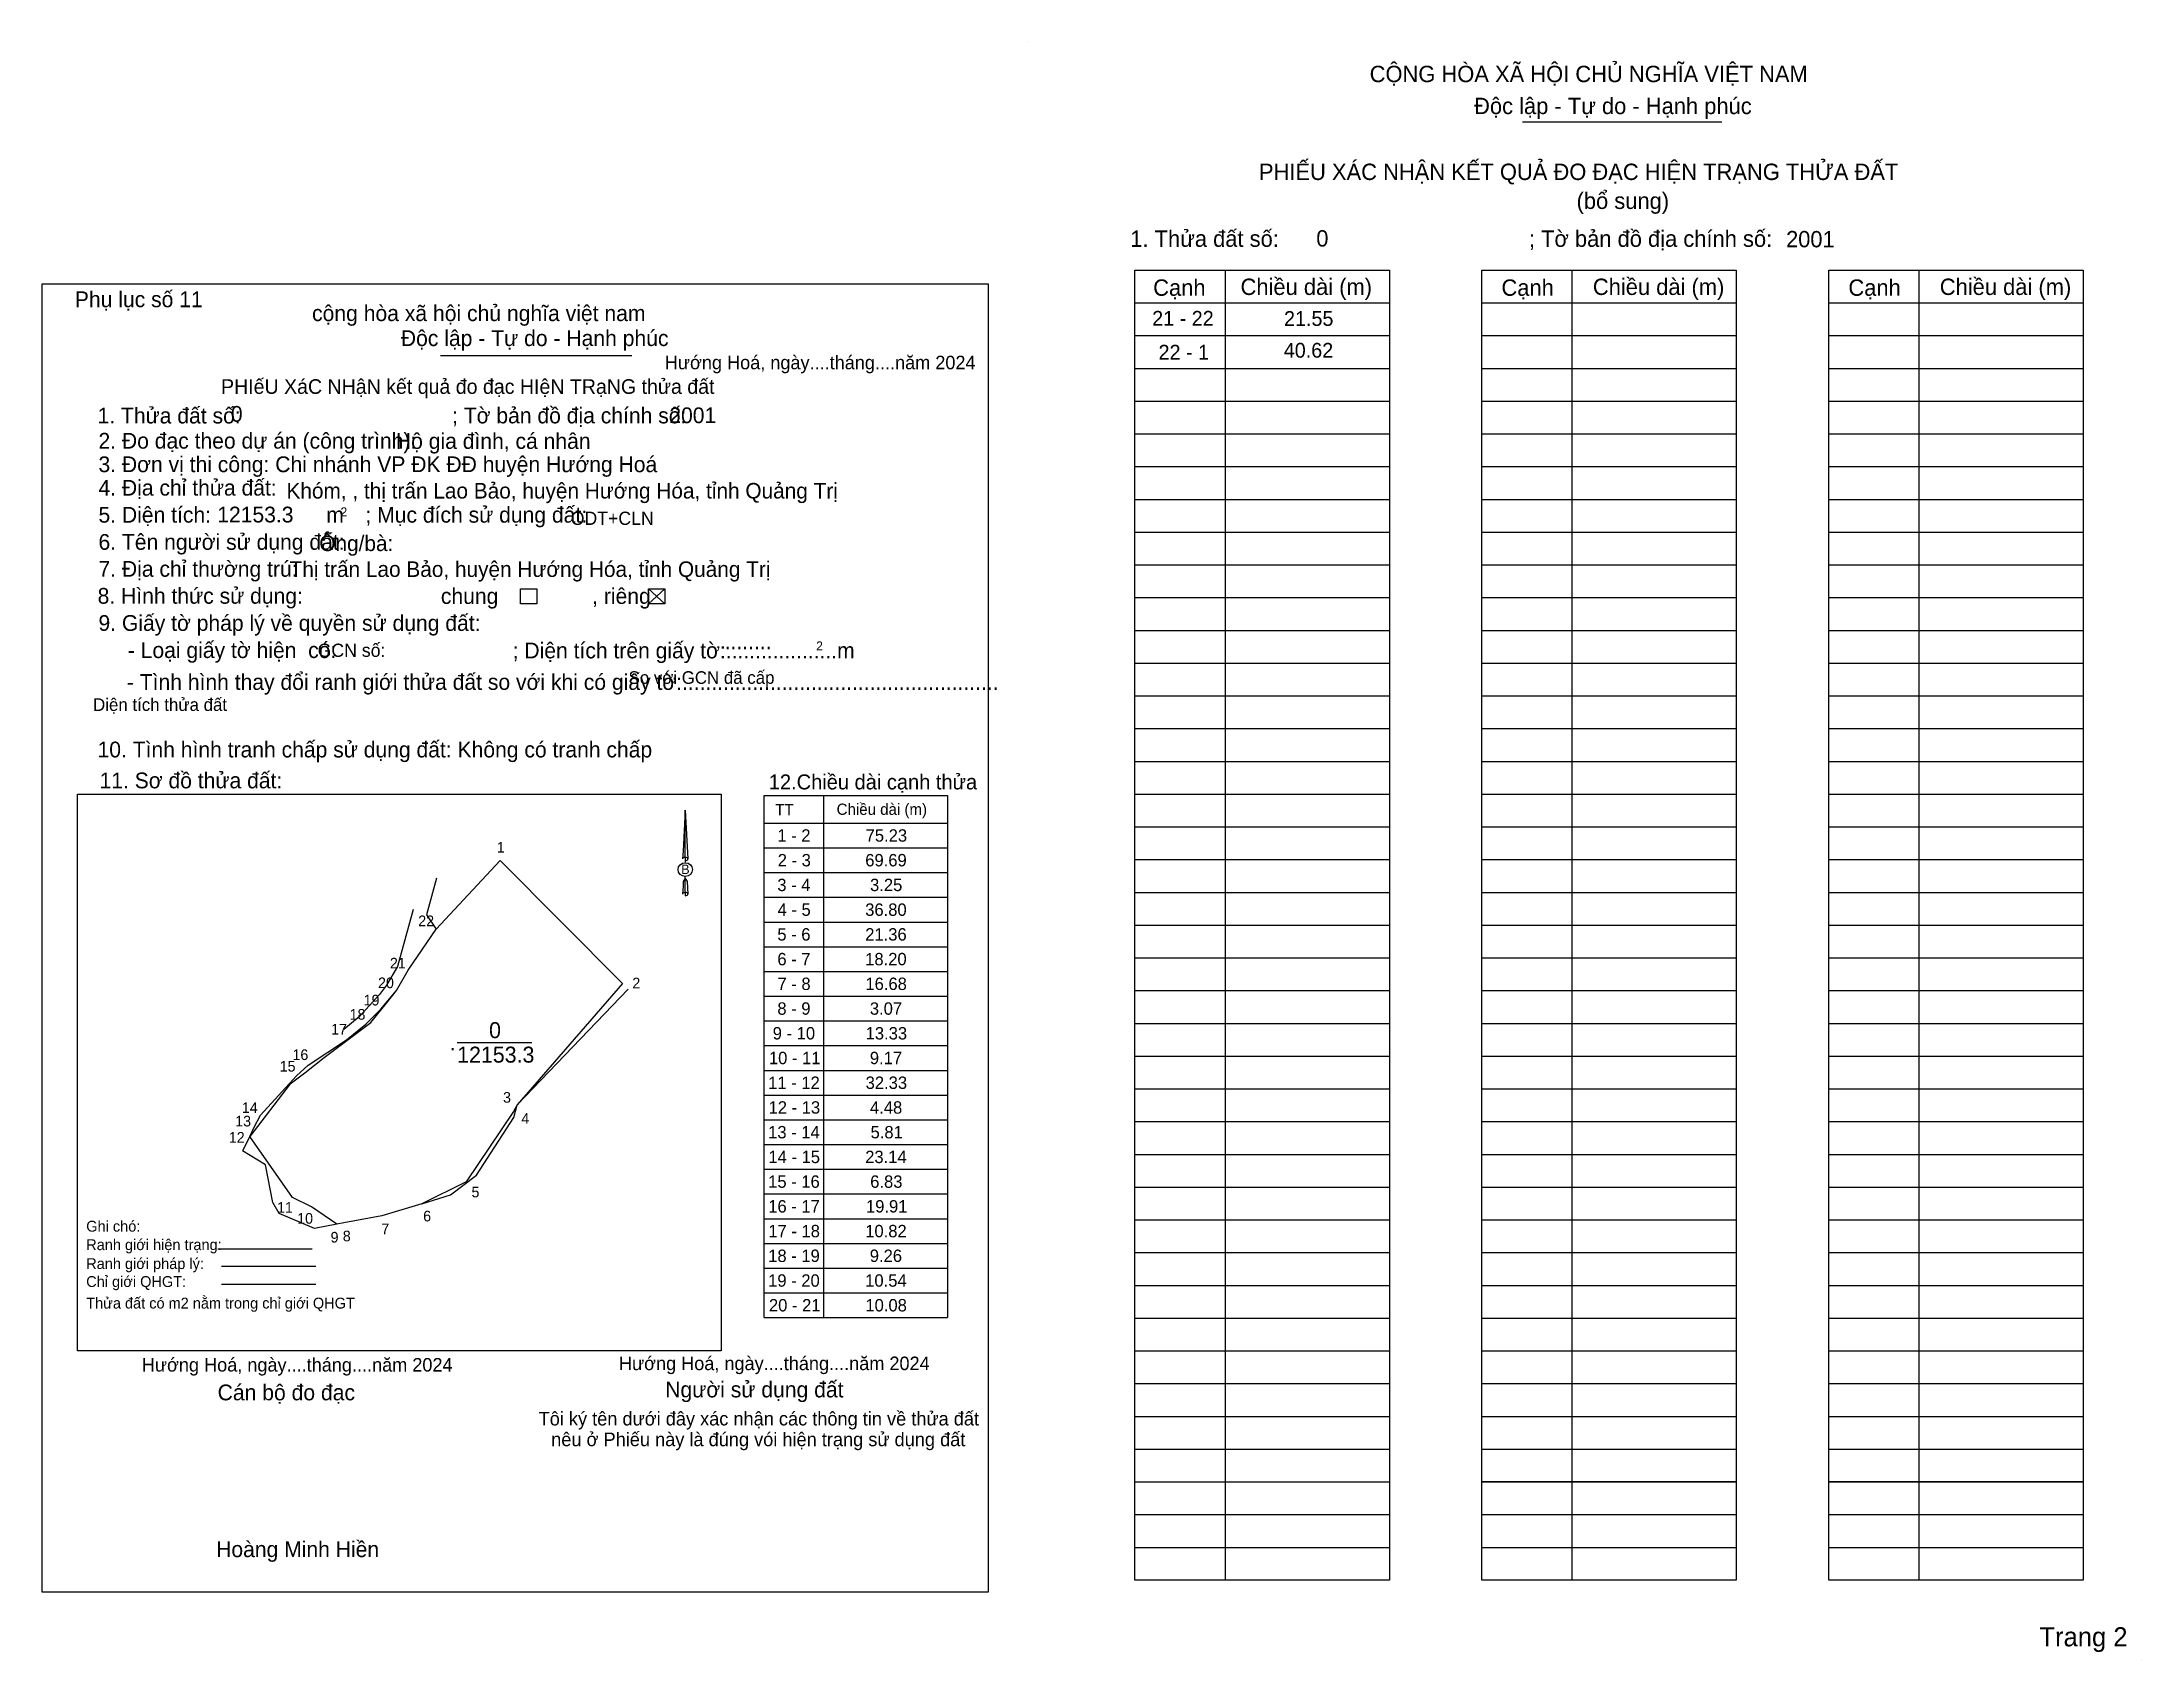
# Model space of a CAD drawing. Extents: x 538369 to 539279, y 1838237 to 1838938.
import ezdxf

# ---------------------------------------------------------------- set-up
doc = ezdxf.new("R2010")
doc.units = 0
for name, color, linetype in [('Level 1', 7, 'Continuous'), ('Level 10', 7, 'Continuous'), ('Level 13', 7, 'Continuous'), ('Level 23', 7, 'Continuous'), ('Level 3', 7, 'Continuous'), ('Level 32', 7, 'Continuous'), ('Level 40', 7, 'Continuous'), ('Level 52', 7, 'Continuous'), ('Level 53', 7, 'Continuous'), ('Level 6', 7, 'Continuous'), ('Level 8', 7, 'Continuous'), ('Level 9', 7, 'Continuous')]:
    doc.layers.add(name, color=color, linetype=linetype)

msp = doc.modelspace()

# ---------------------------------------------------------------- linework, layer by layer
at = {"layer": 'Level 1'}
for p, q in [((538796.59, 1838937.53), (538796.59, 1838937.53)), ((539010.69, 1838902.98), (539097.07, 1838902.98)), ((538881.79, 1838838.64), (538881.79, 1838270.88)), ((539032.1, 1838838.64), (539032.1, 1838270.88)), ((539182.4, 1838838.64), (539182.4, 1838270.88)), ((538842.76, 1838824.45), (538953, 1838824.45)), ((538993.06, 1838824.45), (539103.3, 1838824.45)), ((539143.37, 1838824.45), (539253.61, 1838824.45)), ((538842.76, 1838810.25), (538953, 1838810.25)), ((538993.06, 1838810.25), (539103.3, 1838810.25)), ((539143.37, 1838810.25), (539253.61, 1838810.25)), ((538842.76, 1838796.06), (538953, 1838796.06)), ((538993.06, 1838796.06), (539103.3, 1838796.06)), ((539143.37, 1838796.06), (539253.61, 1838796.06)), ((538842.76, 1838781.87), (538953, 1838781.87)), ((538993.06, 1838781.87), (539103.3, 1838781.87)), ((539143.37, 1838781.87), (539253.61, 1838781.87)), ((538842.76, 1838767.67), (538953, 1838767.67)), ((538993.06, 1838767.67), (539103.3, 1838767.67)), ((539143.37, 1838767.67), (539253.61, 1838767.67)), ((538842.76, 1838753.48), (538953, 1838753.48)), ((538993.06, 1838753.48), (539103.3, 1838753.48)), ((539143.37, 1838753.48), (539253.61, 1838753.48)), ((538842.76, 1838739.28), (538953, 1838739.28)), ((538993.06, 1838739.28), (539103.3, 1838739.28)), ((539143.37, 1838739.28), (539253.61, 1838739.28)), ((538842.76, 1838725.09), (538953, 1838725.09)), ((538993.06, 1838725.09), (539103.3, 1838725.09)), ((539143.37, 1838725.09), (539253.61, 1838725.09)), ((538842.76, 1838710.89), (538953, 1838710.89)), ((538993.06, 1838710.89), (539103.3, 1838710.89)), ((539143.37, 1838710.89), (539253.61, 1838710.89)), ((538842.76, 1838696.7), (538953, 1838696.7)), ((538993.06, 1838696.7), (539103.3, 1838696.7)), ((539143.37, 1838696.7), (539253.61, 1838696.7)), ((538842.76, 1838682.51), (538953, 1838682.51)), ((538993.06, 1838682.51), (539103.3, 1838682.51)), ((539143.37, 1838682.51), (539253.61, 1838682.51)), ((538842.76, 1838668.31), (538953, 1838668.31)), ((538993.06, 1838668.31), (539103.3, 1838668.31)), ((539143.37, 1838668.31), (539253.61, 1838668.31)), ((538842.76, 1838654.12), (538953, 1838654.12)), ((538993.06, 1838654.12), (539103.3, 1838654.12)), ((539143.37, 1838654.12), (539253.61, 1838654.12)), ((538842.76, 1838639.92), (538953, 1838639.92)), ((538993.06, 1838639.92), (539103.3, 1838639.92)), ((539143.37, 1838639.92), (539253.61, 1838639.92)), ((538842.76, 1838625.73), (538953, 1838625.73)), ((538993.06, 1838625.73), (539103.3, 1838625.73)), ((539143.37, 1838625.73), (539253.61, 1838625.73)), ((538707.76, 1838610.94), (538707.76, 1838384.65)), ((538842.76, 1838611.54), (538953, 1838611.54)), ((538993.06, 1838611.54), (539103.3, 1838611.54)), ((539143.37, 1838611.54), (539253.61, 1838611.54)), ((538682.04, 1838598.97), (538761.52, 1838598.97)), ((538842.76, 1838597.34), (538953, 1838597.34)), ((538993.06, 1838597.34), (539103.3, 1838597.34)), ((539143.37, 1838597.34), (539253.61, 1838597.34)), ((538682.04, 1838588.26), (538761.52, 1838588.26)), ((538842.76, 1838583.15), (538953, 1838583.15)), ((538993.06, 1838583.15), (539103.3, 1838583.15)), ((539143.37, 1838583.15), (539253.61, 1838583.15)), ((538682.04, 1838577.54), (538761.52, 1838577.54)), ((538842.76, 1838568.95), (538953, 1838568.95)), ((538993.06, 1838568.95), (539103.3, 1838568.95)), ((539143.37, 1838568.95), (539253.61, 1838568.95)), ((538682.04, 1838566.83), (538761.52, 1838566.83)), ((538682.04, 1838556.11), (538761.52, 1838556.11)), ((538842.76, 1838554.76), (538953, 1838554.76)), ((538993.06, 1838554.76), (539103.3, 1838554.76)), ((539143.37, 1838554.76), (539253.61, 1838554.76)), ((538682.04, 1838545.39), (538761.52, 1838545.39)), ((538682.04, 1838534.68), (538761.52, 1838534.68)), ((538842.76, 1838540.56), (538953, 1838540.56)), ((538993.06, 1838540.56), (539103.3, 1838540.56)), ((539143.37, 1838540.56), (539253.61, 1838540.56)), ((538682.04, 1838523.96), (538761.52, 1838523.96)), ((538842.76, 1838526.37), (538953, 1838526.37)), ((538993.06, 1838526.37), (539103.3, 1838526.37)), ((539143.37, 1838526.37), (539253.61, 1838526.37)), ((538682.04, 1838513.25), (538761.52, 1838513.25)), ((538842.76, 1838512.18), (538953, 1838512.18)), ((538993.06, 1838512.18), (539103.3, 1838512.18)), ((539143.37, 1838512.18), (539253.61, 1838512.18)), ((538682.04, 1838502.53), (538761.52, 1838502.53)), ((538842.76, 1838497.98), (538953, 1838497.98)), ((538993.06, 1838497.98), (539103.3, 1838497.98)), ((539143.37, 1838497.98), (539253.61, 1838497.98)), ((538682.04, 1838491.81), (538761.52, 1838491.81)), ((538682.04, 1838481.1), (538761.52, 1838481.1)), ((538842.76, 1838483.79), (538953, 1838483.79)), ((538993.06, 1838483.79), (539103.3, 1838483.79)), ((539143.37, 1838483.79), (539253.61, 1838483.79)), ((538682.04, 1838470.38), (538761.52, 1838470.38)), ((538842.76, 1838469.59), (538953, 1838469.59)), ((538993.06, 1838469.59), (539103.3, 1838469.59)), ((539143.37, 1838469.59), (539253.61, 1838469.59)), ((538682.04, 1838459.66), (538761.52, 1838459.66)), ((538842.76, 1838455.4), (538953, 1838455.4)), ((538993.06, 1838455.4), (539103.3, 1838455.4)), ((539143.37, 1838455.4), (539253.61, 1838455.4)), ((538682.04, 1838448.95), (538761.52, 1838448.95)), ((538682.04, 1838438.23), (538761.52, 1838438.23)), ((538842.76, 1838441.21), (538953, 1838441.21)), ((538993.06, 1838441.21), (539103.3, 1838441.21)), ((539143.37, 1838441.21), (539253.61, 1838441.21)), ((538682.04, 1838427.52), (538761.52, 1838427.52)), ((538842.76, 1838427.01), (538953, 1838427.01)), ((538993.06, 1838427.01), (539103.3, 1838427.01)), ((539143.37, 1838427.01), (539253.61, 1838427.01)), ((538682.04, 1838416.8), (538761.52, 1838416.8)), ((538682.04, 1838406.08), (538761.52, 1838406.08)), ((538842.76, 1838412.82), (538953, 1838412.82)), ((538993.06, 1838412.82), (539103.3, 1838412.82)), ((539143.37, 1838412.82), (539253.61, 1838412.82)), ((538842.76, 1838398.62), (538953, 1838398.62)), ((538993.06, 1838398.62), (539103.3, 1838398.62)), ((539143.37, 1838398.62), (539253.61, 1838398.62)), ((538682.04, 1838395.37), (538761.52, 1838395.37)), ((538682.04, 1838384.65), (538761.52, 1838384.65)), ((538842.76, 1838384.43), (538953, 1838384.43)), ((538993.06, 1838384.43), (539103.3, 1838384.43)), ((539143.37, 1838384.43), (539253.61, 1838384.43)), ((538842.76, 1838370.24), (538953, 1838370.24)), ((538993.06, 1838370.24), (539103.3, 1838370.24)), ((539143.37, 1838370.24), (539253.61, 1838370.24)), ((538842.76, 1838356.04), (538953, 1838356.04)), ((538993.06, 1838356.04), (539103.3, 1838356.04)), ((539143.37, 1838356.04), (539253.61, 1838356.04)), ((538842.76, 1838341.85), (538953, 1838341.85)), ((538993.06, 1838341.85), (539103.3, 1838341.85)), ((539143.37, 1838341.85), (539253.61, 1838341.85)), ((538842.76, 1838327.65), (538953, 1838327.65)), ((538993.06, 1838327.65), (539103.3, 1838327.65)), ((539143.37, 1838327.65), (539253.61, 1838327.65)), ((538842.76, 1838313.46), (538953, 1838313.46)), ((538993.06, 1838313.46), (539103.3, 1838313.46)), ((539143.37, 1838313.46), (539253.61, 1838313.46)), ((538842.76, 1838299.26), (538953, 1838299.26)), ((538993.06, 1838299.26), (539103.3, 1838299.26)), ((539143.37, 1838299.26), (539253.61, 1838299.26)), ((538842.76, 1838285.07), (538953, 1838285.07)), ((538842.76, 1838285.07), (538953, 1838285.07)), ((538993.06, 1838285.07), (539103.3, 1838285.07)), ((538993.06, 1838285.07), (539103.3, 1838285.07)), ((539143.37, 1838285.07), (539253.61, 1838285.07)), ((539143.37, 1838285.07), (539253.61, 1838285.07)), ((539279.05, 1838236.67), (539279.05, 1838236.67))]:
    msp.add_line(p, q, dxfattribs=at)
for points in [[(538842.76, 1838838.64), (538953, 1838838.64), (538953, 1838270.88), (538842.76, 1838270.88)], [(538993.06, 1838838.64), (539103.3, 1838838.64), (539103.3, 1838313.46), (538993.06, 1838313.46)], [(538993.06, 1838838.64), (539103.3, 1838838.64), (539103.3, 1838270.88), (538993.06, 1838270.88)], [(539143.37, 1838838.64), (539253.61, 1838838.64), (539253.61, 1838313.46), (539143.37, 1838313.46)], [(539143.37, 1838838.64), (539253.61, 1838838.64), (539253.61, 1838270.88), (539143.37, 1838270.88)]]:
    msp.add_lwpolyline(points, close=True, dxfattribs=at)
msp.add_lwpolyline([(538682.04, 1838384.65), (538682.04, 1838610.94), (538761.52, 1838610.94), (538761.52, 1838384.65)], dxfattribs=at)
at = {"layer": 'Level 10'}
for p, q in [((538631.98, 1838700.53), (538639.02, 1838693.97)), ((538639.02, 1838700.53), (538631.98, 1838693.97))]:
    msp.add_line(p, q, dxfattribs=at)
msp.add_lwpolyline([(538477.78, 1838436.76), (538459.17, 1838463.2), (538461.17, 1838467.2), (538463.83, 1838472.36), (538479.41, 1838489.47), (538484.51, 1838494.02), (538501.12, 1838505), (538509.54, 1838511.79), (538516.06, 1838518.36), (538522.81, 1838526.46), (538527.81, 1838535.21), (538539.98, 1838553), (538567.66, 1838582.73), (538620.76, 1838529.45), (538575.1, 1838476.8), (538573.54, 1838473.95), (538552.97, 1838443.43), (538533.8, 1838434.02), (538516.4, 1838428.7), (538500, 1838425.68), (538496.98, 1838425.13), (538485.97, 1838432.63)], close=True, dxfattribs=at)
at = {"layer": 'Level 13'}
for p, q in [((538445.4, 1838414.5), (538486.19, 1838414.5)), ((538447, 1838406.9), (538487.79, 1838406.9)), ((538447, 1838399.12), (538487.79, 1838399.12))]:
    msp.add_line(p, q, dxfattribs=at)
msp.add_lwpolyline([(538369.19, 1838832.71), (538779.18, 1838832.71), (538779.18, 1838265.65), (538369.19, 1838265.65)], close=True, dxfattribs=at)
at = {"layer": 'Level 23'}
msp.add_line((538459.17, 1838463.2), (538456.03, 1838456.92), dxfattribs=at)
for points in [[(538540.17, 1838575.14), (538535.75, 1838559.21), (538539.98, 1838553)], [(538529.96, 1838561.54), (538523.17, 1838536.82), (538518.38, 1838528.75), (538515.42, 1838524.69), (538506.55, 1838514.97), (538500, 1838509.5)]]:
    msp.add_lwpolyline(points, dxfattribs=at)
at = {"layer": 'Level 3'}
for p, q in [((538796.59, 1838937.53), (538796.59, 1838937.53)), ((539279.07, 1838236.67), (539279.07, 1838236.67))]:
    msp.add_line(p, q, dxfattribs=at)
at = {"layer": 'Level 32'}
msp.add_lwpolyline([(538496.98, 1838425.13), (538487.21, 1838423.33), (538471.89, 1838429.76), (538469.19, 1838434.54), (538466.09, 1838450.86), (538456.03, 1838456.92)], dxfattribs=at)
at = {"layer": 'Level 40'}
for p, q in [((538647.91, 1838604.54), (538646.94, 1838586.76)), ((538647.91, 1838604.54), (538648.97, 1838583.46)), ((538647.91, 1838604.54), (538648.97, 1838583.46)), ((538647.91, 1838584.17), (538647.91, 1838604.54)), ((538647.91, 1838604.54), (538648.97, 1838583.46)), ((538646.94, 1838586.76), (538646.71, 1838583.46)), ((538647.91, 1838584.17), (538647.91, 1838583.4)), ((538647.91, 1838583.4), (538647.91, 1838582.78)), ((538647.91, 1838582.78), (538647.91, 1838581.98)), ((538647.91, 1838582.78), (538647.91, 1838581.98)), ((538647.91, 1838582.78), (538647.91, 1838581.98)), ((538648.97, 1838583.46), (538648.97, 1838583.46)), ((538646.94, 1838571.57), (538646.71, 1838568.24)), ((538647, 1838573.7), (538646.94, 1838571.57)), ((538647.91, 1838574.9), (538647, 1838573.7)), ((538647.91, 1838574.9), (538647.91, 1838575.84)), ((538647.91, 1838574.9), (538647.91, 1838575.84)), ((538647.91, 1838574.9), (538647.91, 1838575.84)), ((538647.91, 1838574.9), (538648.75, 1838573.7)), ((538647.91, 1838574.9), (538648.75, 1838573.7)), ((538647.91, 1838574.9), (538648.75, 1838573.7)), ((538647.91, 1838568.95), (538647.91, 1838574.9)), ((538647.91, 1838568.95), (538647.91, 1838568.11)), ((538648.75, 1838573.7), (538648.97, 1838568.24)), ((538648.75, 1838573.7), (538648.97, 1838568.24)), ((538648.75, 1838573.7), (538648.97, 1838568.24)), ((538647.91, 1838568.11), (538647.91, 1838567.53)), ((538648.97, 1838568.24), (538648.97, 1838568.24))]:
    msp.add_line(p, q, dxfattribs=at)
msp.add_ellipse((538647.91, 1838578.83), major_axis=(3.14, 0), ratio=0.952727, dxfattribs=at)
for centre, start_param, end_param in [((538647.91, 1838583.44), 1.570796, 3.074452), ((538647.91, 1838583.44), 0.067141, 1.570796), ((538647.91, 1838583.44), 4.712389, 6.283185), ((538647.91, 1838568.19), 1.570796, 2.491069), ((538647.91, 1838568.19), 0.067141, 1.570796), ((538647.91, 1838568.19), 2.491069, 3.074278), ((538647.91, 1838568.19), 4.712389, 6.283185)]:
    msp.add_ellipse(centre, major_axis=(1.15, 0), ratio=0.614131, start_param=start_param, end_param=end_param, dxfattribs=at)
at = {"layer": 'Level 53'}
for p, q in [((538369.18, 1838832.71), (538369.18, 1838832.71)), ((538541.86, 1838801.68), (538624.76, 1838801.68)), ((538384.51, 1838611.53), (538663.45, 1838611.53)), ((538384.51, 1838370.31), (538384.51, 1838611.53)), ((538663.45, 1838611.53), (538663.45, 1838370.31)), ((538663.45, 1838370.31), (538384.51, 1838370.31)), ((538779.14, 1838265.68), (538779.14, 1838265.68))]:
    msp.add_line(p, q, dxfattribs=at)
for points in [[(538576.58, 1838700.53), (538583.62, 1838700.53), (538583.62, 1838693.97), (538576.58, 1838693.97)], [(538631.98, 1838700.53), (538639.02, 1838700.53), (538639.02, 1838693.97), (538631.98, 1838693.97)]]:
    msp.add_lwpolyline(points, close=True, dxfattribs=at)
at = {"layer": 'Level 8'}
msp.add_line((538476.72, 1838485.91), (538459.17, 1838463.2), dxfattribs=at)
for points in [[(538476.72, 1838485.91), (538483.11, 1838490.74), (538491.41, 1838497.43), (538511.59, 1838512.51), (538518.51, 1838520.88), (538522.81, 1838526.46)], [(538533.8, 1838434.02), (538546.22, 1838437.82), (538557.48, 1838446.45), (538573.57, 1838471.35), (538575.1, 1838476.8), (538623.18, 1838527.02)]]:
    msp.add_lwpolyline(points, dxfattribs=at)
at = {"layer": 'Level 9'}
msp.add_line((538549.06, 1838503.93), (538581.47, 1838503.93), dxfattribs=at)

# ---------------------------------------------------------------- texts
at = {"layer": 'Level 1'}
for s, height, p in [('CỘNG HÒA XÃ HỘI CHỦ NGHĨA VIỆT NAM', 7.0971, (538944.43, 1838920.12)), ('Độc lập - Tự do - Hạnh phúc', 7.0971, (538989.68, 1838906.27)), ('PHIẾU XÁC NHẬN KẾT QUẢ ĐO ĐẠC HIỆN TRẠNG THỬA ĐẤT', 7.0971, (538896.46, 1838877.71)), ('(bổ sung)', 7.097, (539034.08, 1838865.16)), ('1. Thửa đất số:', 7.0971, (538840.71, 1838848.74)), ('; Tờ bản đồ địa chính số:', 7.0971, (539013.44, 1838848.74)), ('Cạnh', 7.097, (538850.64, 1838827.52)), ('Chiều dài (m)', 7.0971, (538888.49, 1838827.88)), ('Cạnh', 7.097, (539001.55, 1838827.52)), ('Chiều dài (m)', 7.0971, (539041.15, 1838827.88)), ('Cạnh', 7.097, (539151.86, 1838827.52)), ('Chiều dài (m)', 7.0971, (539191.46, 1838827.88)), ('TT', 4.88, (538686.87, 1838602.37)), ('Chiều dài (m)', 4.88, (538713.48, 1838602.55)), ('Trang 2', 8.279, (539234.65, 1838242.16))]:
    msp.add_text(s, height=height, dxfattribs=at).set_placement(p)
at = {"layer": 'Level 13'}
for s, height, p in [('0', 6.93, (538562.89, 1838505.78)), ('.', 6.93, (538545.84, 1838500.47)), ('12153.3', 6.925, (538549.06, 1838495.16))]:
    msp.add_text(s, height=height, dxfattribs=at).set_placement(p)
at = {"layer": 'Level 40'}
msp.add_text('B', height=4.1, dxfattribs=at).set_placement((538646.13, 1838576.9))
at = {"layer": 'Level 52'}
for s, height, p in [('21 - 22', 6.399, (538850.21, 1838814.56)), ('21.55', 6.399, (538907.33, 1838814.47)), ('22 - 1', 6.399, (538852.96, 1838799.88)), ('40.62', 6.399, (538907.22, 1838800.71)), ('1 - 2', 5.368, (538687.8, 1838590.93)), ('75.23', 5.368, (538726.05, 1838590.93)), ('2 - 3', 5.368, (538687.96, 1838580.22)), ('69.69', 5.368, (538725.89, 1838580.22)), ('3 - 4', 5.368, (538687.77, 1838569.5)), ('3.25', 5.368, (538727.96, 1838569.5)), ('4 - 5', 5.368, (538687.9, 1838558.78)), ('36.80', 5.368, (538725.86, 1838558.78)), ('5 - 6', 5.368, (538687.79, 1838548.07)), ('21.36', 5.368, (538725.87, 1838548.07)), ('6 - 7', 5.368, (538687.81, 1838537.35)), ('18.20', 5.368, (538725.86, 1838537.35)), ('7 - 8', 5.368, (538687.86, 1838526.64)), ('16.68', 5.368, (538725.95, 1838526.64)), ('8 - 9', 5.368, (538687.8, 1838515.92)), ('3.07', 5.368, (538727.88, 1838515.92)), ('9 - 10', 5.368, (538685.79, 1838505.2)), ('13.33', 5.368, (538726.05, 1838505.2)), ('10 - 11', 5.368, (538684.15, 1838494.49)), ('9.17', 5.368, (538727.88, 1838494.49)), ('11 - 12', 5.368, (538683.83, 1838483.77)), ('32.33', 5.368, (538726.05, 1838483.77)), ('12 - 13', 5.368, (538684, 1838473.05)), ('4.48', 5.368, (538727.93, 1838473.05)), ('13 - 14', 5.368, (538683.81, 1838462.34)), ('5.81', 5.368, (538728.19, 1838462.34)), ('14 - 15', 5.368, (538683.93, 1838451.62)), ('23.14', 5.368, (538725.86, 1838451.62)), ('15 - 16', 5.368, (538683.82, 1838440.91)), ('6.83', 5.368, (538728.03, 1838440.91)), ('16 - 17', 5.368, (538683.85, 1838430.19)), ('19.91', 5.368, (538726.2, 1838430.19)), ('17 - 18', 5.368, (538683.9, 1838419.47)), ('10.82', 5.368, (538725.88, 1838419.47)), ('18 - 19', 5.368, (538683.84, 1838408.76)), ('9.26', 5.368, (538727.85, 1838408.76)), ('19 - 20', 5.368, (538683.81, 1838398.04)), ('10.54', 5.368, (538725.86, 1838398.04)), ('20 - 21', 5.368, (538684.15, 1838387.33)), ('10.08', 5.368, (538725.95, 1838387.33))]:
    msp.add_text(s, height=height, dxfattribs=at).set_placement(p)
at = {"layer": 'Level 53'}
for s, height, p in [('Phụ lục số 11', 6.8354, (538383.42, 1838822.58)), ('cộng hòa xã hội chủ nghĩa việt nam', 6.8429, (538486.19, 1838816.55)), ('Độc lập - Tự do - Hạnh phúc', 6.8429, (538524.65, 1838805.74)), ('Hướng Hoá, ngày....tháng....năm 2024', 5.8637, (538639.05, 1838795.67)), ('PHIếU XáC NHậN kết quả đo đạc HIệN TRạNG thửa đất', 6.3353, (538446.76, 1838785.02)), ('1. Thửa đất số:', 6.8354, (538393.25, 1838772.18)), ('; Tờ bản đồ địa chính số:', 6.8354, (538546.85, 1838772.23)), ('2. Đo đạc theo dự án (công trình):', 6.8332, (538393.66, 1838761.28)), ('Hộ gia đình, cá nhân', 6.8332, (538522.53, 1838761.17)), ('3. Đơn vị thi công: Chi nhánh VP ĐK ĐĐ huyện Hướng Hoá', 6.8332, (538393.66, 1838751.08)), ('4. Địa chỉ thửa đất:', 6.8332, (538393.66, 1838740.92)), ('5. Diện tích:', 6.8332, (538393.66, 1838729.2)), ('m', 6.84, (538492.33, 1838729.2)), ('2', 3.91, (538498.51, 1838731.92)), ('; Mục đích sử dụng đất:', 6.8354, (538509.32, 1838729.2)), ('6. Tên người sử dụng đất:', 6.8332, (538393.66, 1838717.42)), ('7. Địa chỉ thường trú:', 6.8332, (538393.66, 1838705.74)), ('8. Hình thức sử dụng:', 6.8332, (538393.29, 1838694.06)), ('chung                , riêng', 6.8354, (538542.01, 1838693.97)), ('9. Giấy tờ pháp lý về quyền sử dụng đất:', 6.8332, (538393.66, 1838682.29)), ('     - Loại giấy tờ hiện  có:', 6.8354, (538393.66, 1838670.52)), ('     ; Diện tích trên giấy tờ:...................m', 6.8332, (538560.42, 1838670.38)), ('........', 6.833, (538664.96, 1838674.35)), ('2', 3.91, (538704.62, 1838673.83)), ('     - Tình hình thay đổi ranh giới thửa đất so với khi có giấy tờ:......................................................', 6.83543, (538393.25, 1838656.72)), ('10. Tình hình tranh chấp sử dụng đất: Không có tranh chấp', 6.8332, (538393.25, 1838627.44)), ('11. Sơ đồ thửa đất:', 6.8332, (538394.12, 1838614.05)), ('12.Chiều dài cạnh thửa', 6.4916, (538684.09, 1838613.57)), ('Ghi chó:', 4.705, (538388.35, 1838421.9)), ('Ranh giới hiện trạng:', 4.7047, (538388.35, 1838413.9)), ('Ranh giới pháp lý:', 4.7047, (538388.35, 1838405.7)), ('Chỉ giới QHGT:', 4.7047, (538388.35, 1838397.92)), ('Thửa đất có m2 nằm trong chỉ giới QHGT', 4.7047, (538388.35, 1838388.58)), ('Hướng Hoá, ngày....tháng....năm 2024', 5.8637, (538412.45, 1838361.26)), ('Hướng Hoá, ngày....tháng....năm 2024', 5.8637, (538619.17, 1838361.88)), ('Cán bộ đo đạc', 6.8432, (538445.28, 1838348.8)), ('Người sử dụng đất', 6.8429, (538639.21, 1838350.06)), ('Tôi ký tên dưới đây xác nhận các thông tin về thửa đất ', 5.8891, (538584.36, 1838337.9)), ('nêu ở Phiếu này là đúng vói hiện trạng sử dụng đất', 5.8891, (538589.81, 1838328.92)), ('Hoàng Minh Hiền', 6.8332, (538444.64, 1838280.83))]:
    msp.add_text(s, height=height, dxfattribs=at).set_placement(p)
at = {"layer": 'Level 6'}
for s, height, p in [('0', 7.06, (538921.31, 1838848.89)), ('2001', 7.064, (539124.86, 1838848.57))]:
    msp.add_text(s, height=height, rotation=359.83944, dxfattribs=at).set_placement(p)
for s, height, p in [('0', 6.83, (538451.01, 1838772.92)), ('2001', 6.833, (538640.99, 1838772.32)), ('Khóm, , thị trấn Lao Bảo, huyện Hướng Hóa, tỉnh Quảng Trị', 6.7403, (538475.11, 1838739.66)), ('12153.3', 6.833, (538445.12, 1838729.29)), ('ODT+CLN', 5.729, (538598.26, 1838728.23)), ('Ông/bà:', 6.74, (538489.34, 1838716.87)), ('Thị trấn Lao Bảo, huyện Hướng Hóa, tỉnh Quảng Trị', 6.7403, (538476.46, 1838705.67)), ('GCN số:', 5.729, (538488.62, 1838671.02)), ('So với GCN đã cấp', 5.4596, (538623.33, 1838659.33)), ('Diện tích thửa đất', 5.4596, (538391.32, 1838647.59))]:
    msp.add_text(s, height=height, dxfattribs=at).set_placement(p)
at = {"layer": 'Level 9'}
for s, height, p in [('1', 4.62, (538566.27, 1838586.19)), ('22', 4.617, (538532.2, 1838554.3)), ('21', 4.617, (538519.93, 1838535.96)), ('19', 4.617, (538508.53, 1838519.94)), ('20', 4.617, (538514.78, 1838527.44)), ('2', 4.62, (538624.97, 1838527.34)), ('18', 4.617, (538502.46, 1838513.77)), ('17', 4.617, (538494.46, 1838507.35)), ('15', 4.617, (538472.16, 1838491.26)), ('16', 4.617, (538477.71, 1838496.28)), ('14', 4.617, (538455.8, 1838473.34)), ('3', 4.62, (538568.94, 1838477.79)), ('13', 4.617, (538452.9, 1838467.5)), ('4', 4.62, (538576.88, 1838468.64)), ('12', 4.617, (538450.14, 1838460.46)), ('5', 4.62, (538555.28, 1838436.77)), ('11', 4.617, (538471.01, 1838430.08)), ('10', 4.617, (538479.75, 1838425.35)), ('7', 4.62, (538516.22, 1838420.78)), ('6', 4.62, (538534.35, 1838426.35)), ('9', 4.62, (538494.23, 1838417.17)), ('8', 4.62, (538499.53, 1838417.7))]:
    msp.add_text(s, height=height, dxfattribs=at).set_placement(p)

doc.saveas('drawing.dxf')
